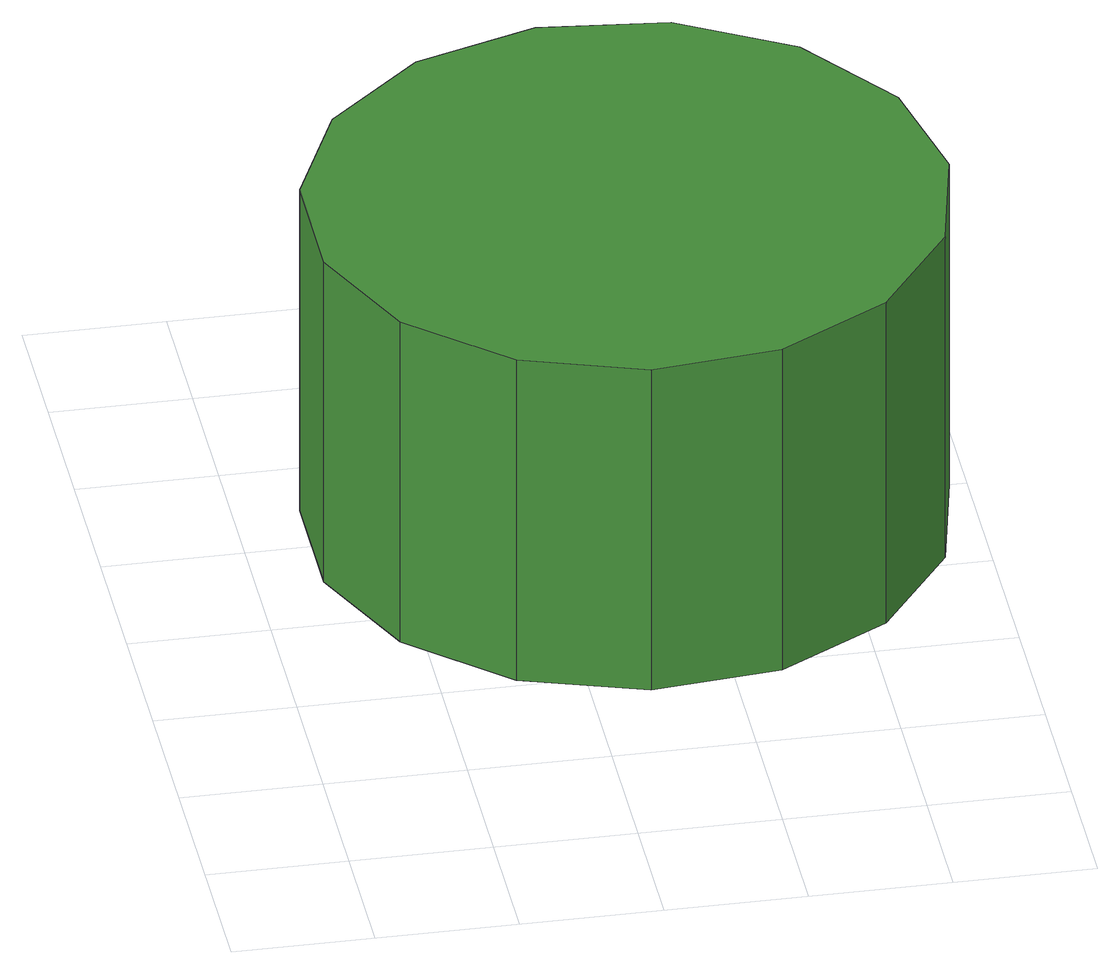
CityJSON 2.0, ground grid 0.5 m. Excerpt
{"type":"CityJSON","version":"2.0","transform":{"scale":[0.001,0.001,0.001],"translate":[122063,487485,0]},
"CityObjects":{
"tree1":{"type":"SolitaryVegetationObject","attributes":{"function":"something"},"geometry":[{"type":"MultiSurface","lod":"1","boundaries":[[[0,1,2,3,4,5,6,7,8,9,10,11,12,13,14]],[[15,16,17,18,19,20,21,22,23,24,25,26,27,28,29]],[[0,29,28,1]],[[1,28,27,2]],[[2,27,26,3]],[[3,26,25,4]],[[4,25,24,5]],[[5,24,23,6]],[[6,23,22,7]],[[7,22,21,8]],[[8,21,20,9]],[[9,20,19,10]],[[10,19,18,11]],[[11,18,17,12]],[[12,17,16,13]],[[13,16,15,14]],[[14,15,29,0]]]}]}
},
"vertices":[
[2439,2002,1738],[2343,2455,1738],[2070,2831,1738],[1668,3063,1738],[1206,3112,1738],[765,2968,1738],[420,2658,1738],[231,2234,1738],[231,1769,1738],[420,1346,1738],[765,1035,1738],[1206,892,1738],[1668,940,1738],[2070,1172,1738],[2343,1548,1738],[2343,1548,448],[2070,1172,448],[1668,940,448],[1206,892,448],[765,1035,448],[420,1346,448],[231,1769,448],[231,2234,448],[420,2658,448],[765,2968,448],[1206,3112,448],[1668,3063,448],[2070,2831,448],[2343,2455,448],[2439,2002,448]
]}
